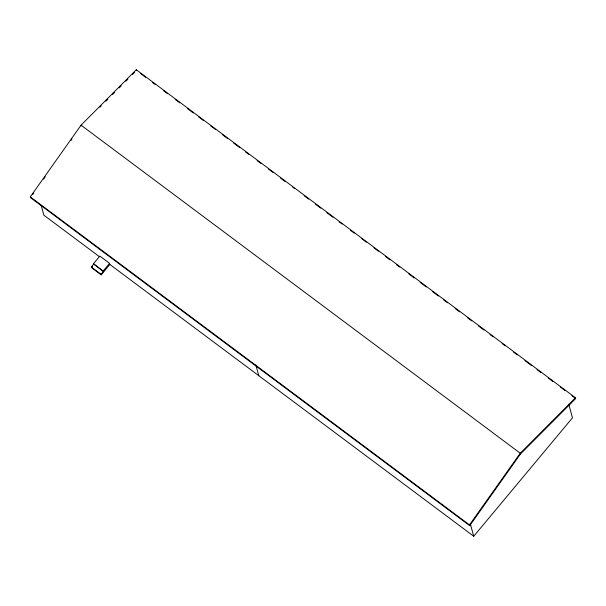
<?xml version="1.0" encoding="UTF-8"?>
<svg xmlns="http://www.w3.org/2000/svg" width="606" height="606" viewBox="0 0 606 606"><rect width="100%" height="100%" fill="white"/><g stroke="black" fill="none" stroke-linecap="round" stroke-linejoin="round"><path stroke-width="0.91" d="M30.3 196.882L81.052 125.169L136.289 69.751L575.488 397.794L575.7 398.551L520.463 453.97L469.711 525.682L30.512 197.639L30.3 196.882L469.498 524.925L469.711 525.682M32.694 194.556L33.785 193.011M43.609 179.134L45.245 176.823M70.894 140.577L71.985 139.039M469.498 524.925L520.251 453.212L575.488 397.794M109.86 264.466L101.202 274.851L101.05 274.298L103.323 271.564L93.445 263.746L99.823 256.096L109.557 263.36L109.86 264.466L473.74 536.249L572.473 417.822L568.739 404.278M101.202 274.851L91.468 267.587L91.317 267.034L93.597 264.299M91.468 267.587L92.627 266.201M103.323 271.564L103.171 271.011L109.557 263.36M99.899 107.232L101.225 105.898M105.883 101.225L107.883 99.217M112.542 94.544L114.542 92.544M119.2 87.87L121.192 85.863M125.851 81.189L127.851 79.189M132.509 74.515L134.502 72.508M140.297 73.341L145.607 77.303M152.432 82.408L155.462 84.673M163.809 90.908L167.604 93.733M175.187 99.399L179.74 102.8M187.322 108.466L193.39 112.996M198.7 116.966L203.252 120.367M210.835 126.033L215.388 129.434M222.22 134.532L227.523 138.494M233.598 143.031L239.665 147.561M245.733 152.091L248.763 154.356M257.111 160.59L260.906 163.423M268.488 169.089L273.041 172.49M280.623 178.156L285.176 181.558M292.759 187.224L294.281 188.352M304.136 195.715L308.689 199.116M315.521 204.214L320.824 208.184M326.899 212.714L332.967 217.251M339.034 221.781L342.064 224.046M350.412 230.28L354.207 233.113M361.79 238.779L366.342 242.18M373.925 247.846L378.477 251.24M385.302 256.338L389.855 259.739M396.68 264.837L399.718 267.11M408.823 273.904L414.133 277.874M420.2 282.404L426.268 286.933M432.336 291.471L438.403 296.001M443.713 299.97L447.508 302.803M455.091 308.469L459.643 311.863M467.226 317.529L471.779 320.93M478.604 326.028L483.914 329.997M489.981 334.527L493.019 336.792M502.124 343.594L505.154 345.859M513.502 352.094L517.289 354.927M524.879 360.593L531.704 365.691M537.014 369.652L540.81 372.485M548.392 378.152L552.945 381.553M560.527 387.219L565.08 390.62M571.905 395.718L574.942 397.983M99.376 256.641L43.882 215.191L41.147 205.252M93.445 263.746L103.171 271.011M91.317 267.034L101.05 274.298M520.463 453.97L520.251 453.212L81.052 125.169L81.265 125.927M470.256 523.607L473.74 536.249M255.823 364.88L258.807 375.72M136.289 69.751L136.501 70.508"/></g></svg>
